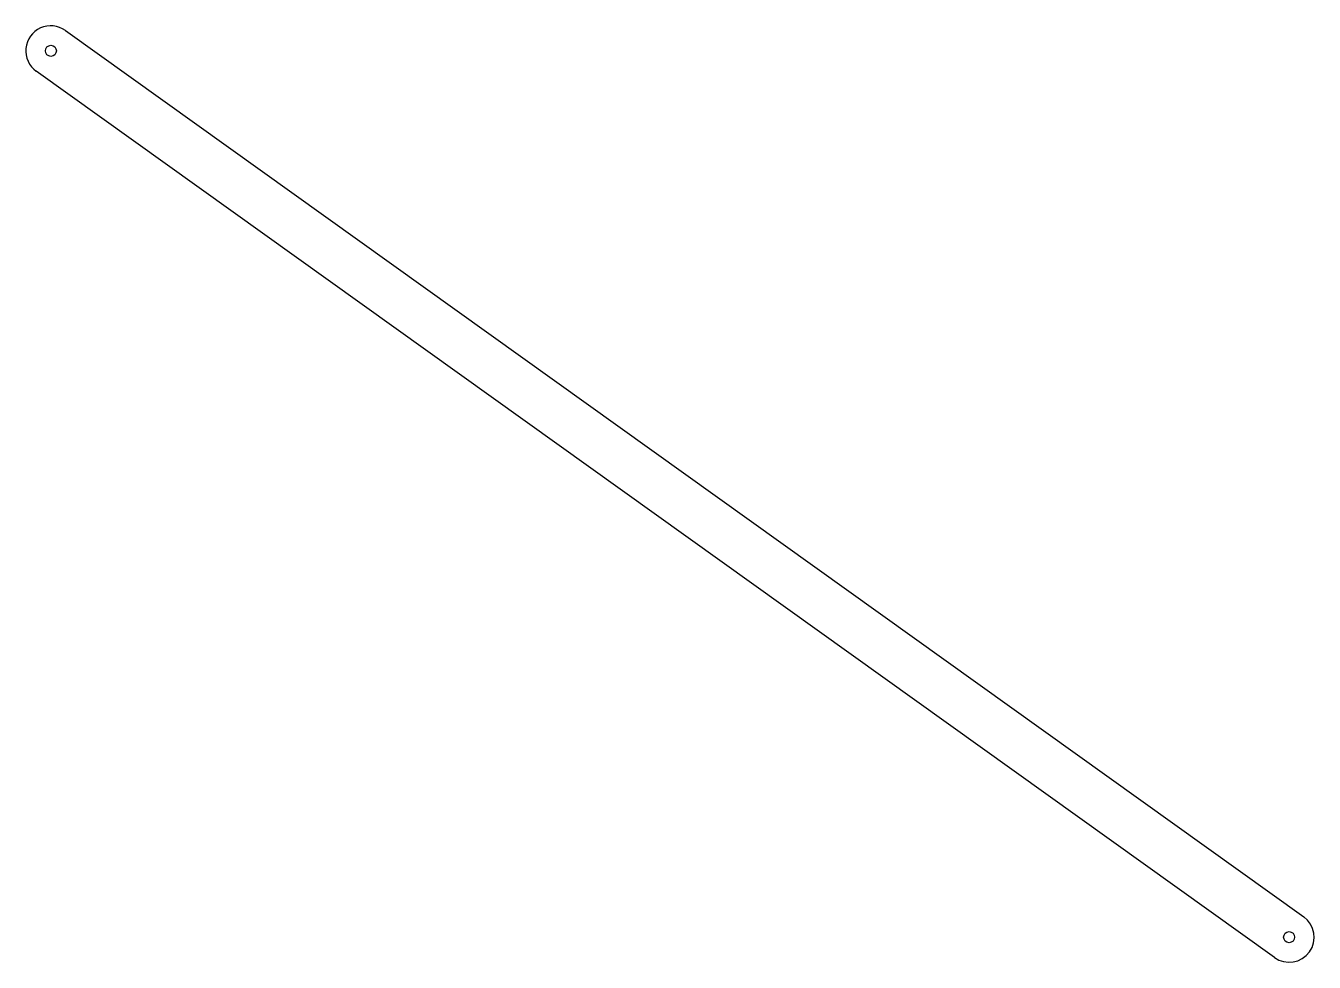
# Model space of a CAD drawing. Header units: millimetres. Extents: x 0 to 770, y 0 to 560.
import ezdxf

# ---------------------------------------------------------------- set-up
doc = ezdxf.new("R2010")
doc.units = ezdxf.units.MM

msp = doc.modelspace()

# ---------------------------------------------------------------- linework, layer by layer
for p, q in [((23.73, 557.19, 0.95), (763.73, 27.19, 0.95)), ((746.27, 2.81, 0.95), (6.27, 532.81, 0.95))]:
    msp.add_line(p, q)
for centre in [(15, 545, 0.95), (755, 15, 0.95)]:
    msp.add_circle(centre, 3.3)
for centre, start, end in [((15, 545, 0.95), 54.38915, 234.38915), ((755, 15, 0.95), -125.61085, 54.38915)]:
    msp.add_arc(centre, 15, start, end)

doc.saveas('drawing.dxf')
